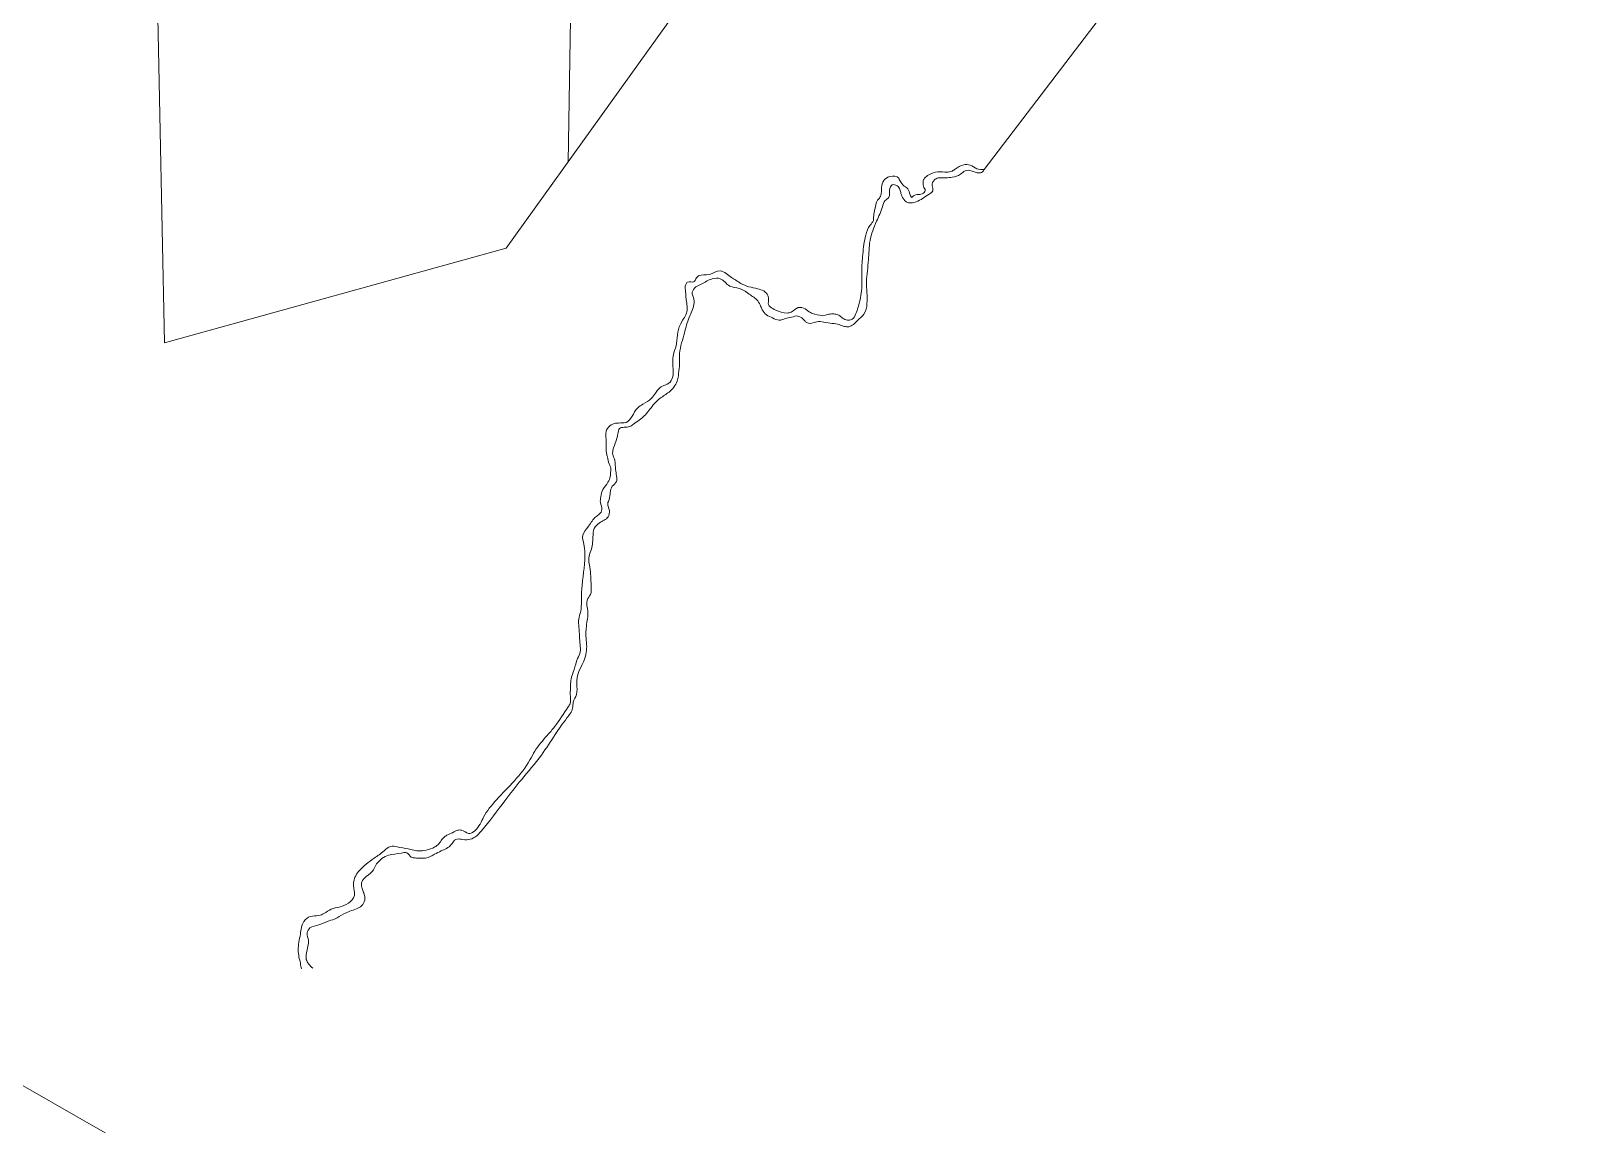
# Model space of a CAD drawing. Header units: metres. Extents: x -460 to 31334, y -1777 to 24987.
# Drawn here: x 33.129 to 35.156, y -87.841 to -86.407 of the extents above; entities that cross this region are included whole.
import ezdxf

# ---------------------------------------------------------------- set-up
doc = ezdxf.new("R2010")
doc.units = ezdxf.units.M
doc.header["$MEASUREMENT"] = 0
doc.layers.add('VICINITY_MAP', color=7, linetype='Continuous', lineweight=13)

# ---------------------------------------------------------------- blocks, each defined once
blk = doc.blocks.new('KQEFDFDFG')
at = {"layer": 'VICINITY_MAP', "color": 250, "lineweight": 0}
for p, q in [((26353.03, 4853.48), (26352.19, 4801.64)), ((26262.42, 4738.72), (26309.34, 4711.8))]:
    blk.add_line(p, q, dxfattribs=at)
for points in [[(26390.72, 4800.96), (26403.53, 4817.8), (26446.67, 4874.35)], [(26326.64, 4845.22), (26328.69, 4842.88), (26324.8, 4831.1), (26320.19, 4827.02), (26319.15, 4823.83), (26314.2, 4816.57), (26314.83, 4784.92), (26346.48, 4793.67), (26365.79, 4820.63), (26396.68, 4815.87), (26403.53, 4817.8)]]:
    blk.add_lwpolyline(points, dxfattribs=at)
for points in [[(26390.72, 4800.96), (26390.03, 4801.04), (26389.41, 4801.37), (26388.81, 4801.4), (26388.03, 4801), (26387.73, 4800.82), (26387.26, 4800.72), (26386.43, 4800.75), (26385.57, 4800.47), (26385.19, 4800.16), (26385.06, 4799.94), (26385.07, 4799.55), (26385.12, 4799.29), (26385.25, 4799.12), (26385.08, 4798.77), (26384.18, 4798.53), (26384.05, 4798.4), (26383.64, 4799.17), (26383.47, 4799.34), (26383.25, 4799.47), (26383.07, 4799.68), (26382.85, 4800.03), (26382.8, 4800.15), (26381.97, 4800.31), (26381.42, 4799.95), (26381.21, 4799.3), (26381.18, 4798.78), (26381.06, 4798.39), (26380.84, 4798.12), (26380.6, 4797.29), (26380.48, 4796.68), (26380.45, 4796.25), (26380.15, 4795.81), (26379.74, 4794.89), (26379.58, 4794.02), (26379.47, 4793.11), (26379.37, 4791.55), (26379.38, 4790.98), (26379.39, 4790.33), (26379.17, 4788.72), (26378.84, 4787.63), (26378.5, 4787.11), (26378.16, 4787.01), (26377.72, 4787.13), (26377.42, 4787.35), (26377.24, 4787.47), (26376.89, 4787.59), (26376.46, 4787.59), (26375.98, 4787.49), (26375.02, 4787.56), (26374.63, 4787.72), (26374.15, 4788.06), (26373.49, 4788.18), (26372.85, 4787.77), (26372.46, 4787.68), (26371.42, 4787.96), (26370.89, 4788.26), (26370.75, 4788.47), (26370.75, 4788.95), (26370.61, 4789.42), (26370.3, 4789.72), (26369.73, 4789.92), (26368.94, 4790.12), (26368.2, 4790.41), (26367.72, 4790.71), (26367.32, 4790.96), (26366.84, 4791.34), (26366.27, 4791.59), (26365.28, 4791.26), (26364.28, 4791.11), (26364.03, 4790.85), (26363.86, 4790.59), (26363.25, 4790.53), (26363.08, 4790.31), (26363.05, 4789.79), (26363.1, 4789.4), (26363.11, 4789.01), (26363.16, 4788.71), (26363.21, 4788.32), (26363.22, 4787.93), (26362.72, 4786.88), (26362.35, 4785.92), (26362.24, 4784.87), (26361.99, 4784), (26361.88, 4783.35), (26361.86, 4781.72), (26361.52, 4781.19), (26360.92, 4780.92), (26360.53, 4780.61), (26360.28, 4780.26), (26359.9, 4779.77), (26359.13, 4779.24), (26358.62, 4778.88), (26357.56, 4777.56), (26356.86, 4777.5), (26356.35, 4777.4), (26355.83, 4777), (26355.73, 4775.66), (26355.75, 4774.7), (26355.84, 4774.36), (26355.99, 4773.71), (26356.12, 4773.45), (26356.13, 4772.93), (26356.1, 4772.54), (26355.89, 4772.02), (26355.42, 4771.36), (26355.22, 4770.66), (26355.19, 4770.14), (26355.33, 4769.49), (26355.08, 4769.05), (26354.78, 4768.83), (26354.1, 4767.95), (26353.56, 4767.12), (26353.66, 4766.25), (26353.71, 4765.95), (26353.54, 4762.92), (26353.44, 4761.57), (26353.42, 4760.53), (26353.34, 4759.97), (26353.18, 4759.36), (26353.2, 4758.58), (26353.31, 4756.98), (26353.33, 4756.33), (26353.08, 4755.71), (26352.75, 4754.67), (26352.47, 4753.79), (26352.43, 4753.23), (26352.4, 4752.62), (26352.41, 4752.23), (26352.38, 4751.54), (26352.21, 4751.23), (26350.95, 4749.39), (26350.27, 4748.59), (26349.13, 4747.14), (26348.67, 4746.31), (26345.56, 4742.61), (26344.38, 4741.03), (26344.05, 4740.37), (26342.98, 4739.52), (26342.32, 4739.81), (26341.98, 4739.81), (26341.5, 4739.58), (26340.99, 4739.35), (26340.69, 4739.13), (26340.05, 4738.38), (26339.67, 4738.16), (26338.85, 4737.92), (26338.2, 4737.91), (26337.63, 4738.03), (26337.41, 4738.07), (26336.37, 4738.27), (26335.76, 4738.3), (26335.16, 4737.89), (26334.26, 4737.23), (26332.81, 4735.98), (26332.47, 4735.46), (26332.36, 4734.41), (26332.42, 4733.76), (26331.87, 4733.06), (26331.01, 4732.7), (26330.28, 4732.51), (26329.59, 4732.1), (26329.12, 4731.92), (26328.34, 4731.82), (26327.74, 4731.37), (26327.42, 4730.2), (26327.22, 4728.7), (26327.42, 4727.49), (26327.52, 4726.97)], [(26328.56, 4727.04), (26327.97, 4727.85), (26328.04, 4728.72), (26328.16, 4729.59), (26328.06, 4730.32), (26328.31, 4730.76), (26329.13, 4731.04), (26329.9, 4731.36), (26330.59, 4731.59), (26331.45, 4732.08), (26332.01, 4732.31), (26332.61, 4732.54), (26333.08, 4732.81), (26333.38, 4733.33), (26333.28, 4734.02), (26333.14, 4734.41), (26333.08, 4734.89), (26333.34, 4735.37), (26334.06, 4735.99), (26334.48, 4736.69), (26335.59, 4737.49), (26336.76, 4737.69), (26337.28, 4737.7), (26337.68, 4737.32), (26338.03, 4737.24), (26338.63, 4737.21), (26338.98, 4737.22), (26339.5, 4737.4), (26339.84, 4737.58), (26340.44, 4737.89), (26341.39, 4738.48), (26341.81, 4738.96), (26342.29, 4738.97), (26342.98, 4738.94), (26343.58, 4739.17), (26344.18, 4739.75), (26346.35, 4742.54), (26347.87, 4744.48), (26349.73, 4746.77), (26351, 4748.66), (26352.09, 4750.2), (26352.61, 4751.11), (26352.68, 4751.67), (26352.97, 4752.37), (26353, 4753.37), (26353.19, 4754.5), (26353.61, 4755.38), (26353.92, 4756.82), (26353.87, 4757.55), (26353.89, 4758.72), (26354.03, 4760.07), (26353.97, 4761.11), (26354.26, 4761.63), (26354.33, 4762.46), (26354.21, 4764.15), (26354.11, 4765.01), (26354.31, 4765.67), (26354.5, 4766.93), (26354.62, 4767.75), (26355.08, 4768.24), (26355.9, 4768.82), (26356.02, 4769.39), (26355.87, 4770.03), (26356, 4770.43), (26356.29, 4771.64), (26356.67, 4772.08), (26356.7, 4772.47), (26356.61, 4773.03), (26356.55, 4773.81), (26356.5, 4774.15), (26356.36, 4774.46), (26356.35, 4774.98), (26356.64, 4775.85), (26356.8, 4776.5), (26356.96, 4776.98), (26357.91, 4777.17), (26358.25, 4777.4), (26358.77, 4777.75), (26359.24, 4778.15), (26360.08, 4779.17), (26360.72, 4779.79), (26361.54, 4780.37), (26362.3, 4781.38), (26362.45, 4782.34), (26362.52, 4783.12), (26362.51, 4783.68), (26362.91, 4785.64), (26363.35, 4787.12), (26363.81, 4788.3), (26363.84, 4788.95), (26363.69, 4789.6), (26364.03, 4790.09), (26364.5, 4790.35), (26365.54, 4790.84), (26366.28, 4790.85), (26367.16, 4790.18), (26367.6, 4790.05), (26368.47, 4789.77), (26368.96, 4789.43), (26369.75, 4788.8), (26370.02, 4788.32), (26370.16, 4787.98), (26370.56, 4787.51), (26371.13, 4787.22), (26371.74, 4787.02), (26372.3, 4787.16), (26372.86, 4787.3), (26373.47, 4787.4), (26374.13, 4786.93), (26374.35, 4786.76), (26375.21, 4786.87), (26375.86, 4786.84), (26376.65, 4786.72), (26377.3, 4786.61), (26377.78, 4786.44), (26378.17, 4786.41), (26378.98, 4786.99), (26379.58, 4787.56), (26379.86, 4788.56), (26379.82, 4790.56), (26380, 4792.6), (26380.14, 4794.38), (26380.75, 4796.17), (26381.29, 4797.52), (26381.54, 4798.09), (26381.88, 4798.4), (26381.95, 4799.05), (26382.2, 4799.54), (26382.64, 4799.46), (26382.91, 4799.12), (26383, 4798.73), (26383.23, 4798.26), (26383.49, 4797.96), (26383.97, 4797.88), (26384.41, 4797.98), (26385.61, 4798.69), (26385.95, 4799), (26385.89, 4799.48), (26386.1, 4800), (26386.44, 4800.18), (26386.79, 4800.19), (26387.18, 4800.2), (26387.74, 4800.25), (26388.52, 4800.53), (26388.95, 4800.84), (26389.51, 4800.85), (26390.25, 4800.65), (26390.64, 4800.83), (26390.72, 4800.96)]]:
    blk.add_spline(points, degree=3, dxfattribs=at)

msp = doc.modelspace()

# ---------------------------------------------------------------- block references
at = {"color": 252, "lineweight": 13, "xscale": 0.01406005031200456, "yscale": 0.01406005031200456, "zscale": 0.01406005031200456}
msp.add_blockref('KQEFDFDFG', (-336.68591, -154.08877), dxfattribs=at)

doc.saveas('drawing.dxf')
